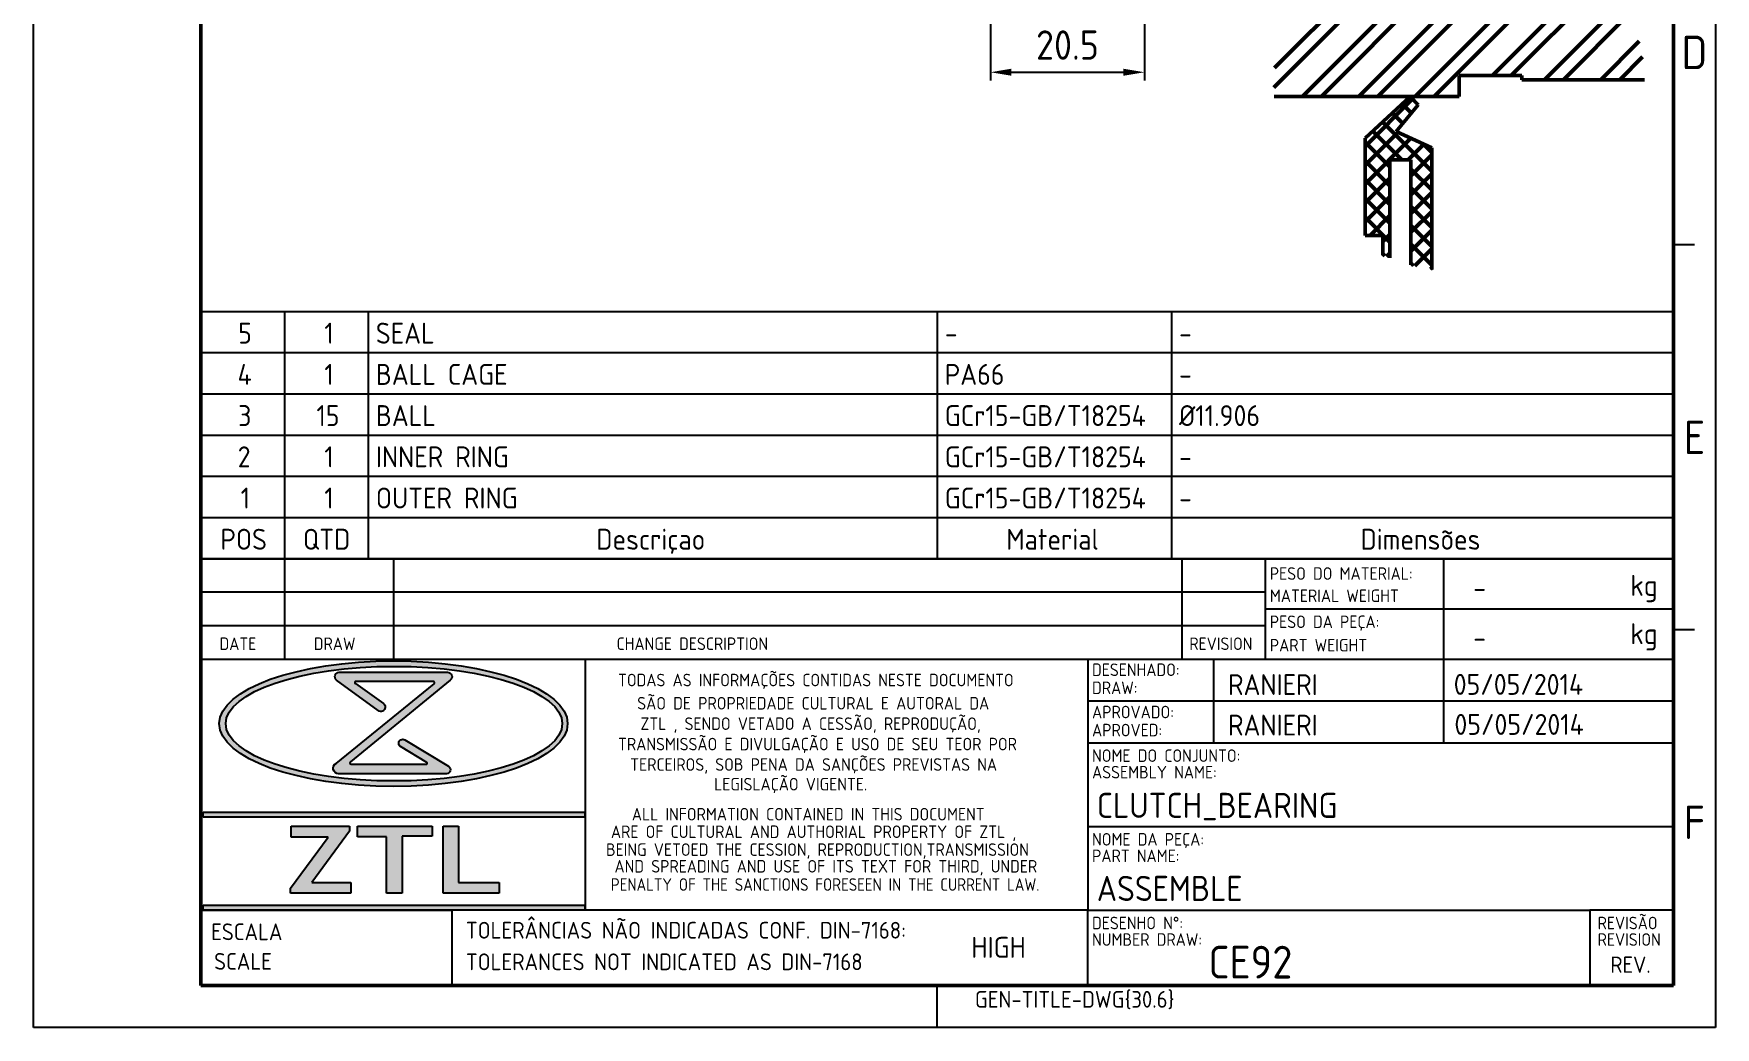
# Model space of a CAD drawing. Extents: x 0 to 201, y 0 to 281.
# Drawn here: x 0 to 201, y 0 to 118.7 of the extents above; entities that cross this region are included whole.
import ezdxf
from ezdxf.enums import TextEntityAlignment as Align

# ---------------------------------------------------------------- set-up
doc = ezdxf.new("R2010")
doc.units = 0
doc.layers.get('0').update_dxf_attribs({"linetype": 'CONTINUOUS'})
doc.layers.get('Defpoints').update_dxf_attribs({"linetype": 'CONTINUOUS'})
for name, color, linetype, lineweight in [('AM_0', 7, 'CONTINUOUS', 50), ('AM_8', 1, 'CONTINUOUS', 25), ('AM_BOR', 7, 'CONTINUOUS', 50)]:
    doc.layers.add(name, color=color, linetype=linetype, lineweight=lineweight)
doc.styles.add('ACISOTS', font='isocp.shx', dxfattribs={"height": 1})
doc.styles.get("Standard").update_dxf_attribs({"font": 'ISOCP.SHX'})
doc.dimstyles.new('AM_ISO', dxfattribs={"dimtxt": 3.5, "dimasz": 2.5, "dimexe": 1, "dimexo": 1, "dimgap": 1.5, "dimtad": 1, "dimdsep": 46, "dimtxsty": 'Standard', "dimcen": 0, "dimclrd": 256, "dimclre": 256, "dimclrt": 2, "dimadec": 0, "dimazin": 2, "dimtp": 0.1, "dimtm": 0.1, "dimtfac": 0.71, "dimtdec": 3, "dimtmove": 0, "dimatfit": 3, "dimfxl": 1, "dimlwd": -1, "dimlwe": -1, "dimarcsym": 0})

# ---------------------------------------------------------------- blocks, each defined once
blk = doc.blocks.new('A4 ZTL')
at = {"layer": 'AM_0'}
for p, q in [((20, 276), (20, 5)), ((196, 5), (196, 276)), ((20, 5), (196, 5))]:
    blk.add_line(p, q, dxfattribs=at)
at = {"layer": 'AM_BOR', "color": 135, "lineweight": 25}
for p, q in [((0, 0), (0, 281)), ((201, 281), (201, 0)), ((198.5, 93.5), (196, 93.5)), ((198.5, 47.5), (196, 47.5)), ((108, 0), (108, 5)), ((201, 0), (0, 0))]:
    blk.add_line(p, q, dxfattribs=at)
at = {"layer": 'AM_BOR', "color": 135, "lineweight": 25, "style": 'ACISOTS'}
for s, p in [('D', (198.5, 116.5)), ('E', (198.5, 70.5)), ('F', (198.5, 24.5))]:
    blk.add_text(s, height=4, dxfattribs=at).set_placement(p, align=Align.MIDDLE)
blk = doc.blocks.new('*D37')
at = {"color": 1, "transparency": 16777216}
for p, q in [((114.36, 136.14), (114.36, 113.13)), ((132.76, 136.14), (132.76, 113.13)), ((116.86, 114.13), (130.26, 114.13))]:
    blk.add_line(p, q, dxfattribs=at)
for points in [[(116.86, 114.55), (116.86, 113.71), (114.36, 114.13)], [(130.26, 114.55), (130.26, 113.71), (132.76, 114.13)]]:
    blk.add_solid(points, dxfattribs=at)
at = {"layer": 'Defpoints', "color": 0, "transparency": 16777216}
for p in [(114.36, 137.14), (132.76, 137.14), (132.76, 114.13)]:
    blk.add_point(p, dxfattribs=at)
at = {"color": 1, "transparency": 16777216, "insert": (123.56, 117.38), "char_height": 3.5, "attachment_point": 5}
blk.add_mtext('20.5', dxfattribs=at)

msp = doc.modelspace()

# ---------------------------------------------------------------- hatches: boundary and pattern name
at = {"layer": 'AM_0'}
h = msp.add_hatch(dxfattribs=at)
h.set_pattern_fill('ANSI32', color=1, scale=0.5)
h.paths.add_polyline_path([(148.219, 112.5, 0.0141053), (148.254, 111.25), (170.387, 111.25), (170.387, 113.75), (177.887, 113.75), (177.887, 113.241), (192.542, 113.241, 0.9834187)])
h = msp.add_hatch(dxfattribs=at)
h.set_pattern_fill('ANSI37', color=1, scale=0.5)
h.paths.add_polyline_path([(162.869, 107.049), (165.476, 110.222), (164.519, 111.25), (159.135, 106.238), (159.135, 94.633), (161.275, 94.633), (161.275, 92.291, 0.0101737), (162.104, 91.937), (162.104, 103.657), (164.604, 103.657), (164.604, 91.099, 0.0288282), (167.104, 90.576), (167.104, 105.08)])
at = {"layer": 'AM_8'}
h = msp.add_hatch(color=135, dxfattribs=at)
edge = h.paths.add_edge_path()
edge.add_ellipse((43.01, 36.289), major_axis=(20.817, 0), ratio=0.3599074, start_angle=191.45916, end_angle=452.8175)
edge.add_ellipse((43.01, 36.289), major_axis=(20.817, 0), ratio=0.3599074, start_angle=92.8175, end_angle=191.45916)
edge = h.paths.add_edge_path(flags=16)
edge.add_ellipse((43.075, 36.289), major_axis=(20.11, 0), ratio=0.3406642, start_angle=93.06698, end_angle=371.45916)
edge.add_ellipse((43.075, 36.289), major_axis=(20.11, 0), ratio=0.3406642, start_angle=11.45916, end_angle=93.06698)
h = msp.add_hatch(color=135, dxfattribs=at)
edge = h.paths.add_edge_path()
edge.add_line((47.862, 41.036), (36.144, 31.546))
edge.add_arc((36.457, 30.962), 0.662, 118.14094, 270)
edge.add_line((36.457, 30.3), (49.343, 30.3))
edge.add_arc((49.326, 30.788), 0.488, 271.96853, 418.91083)
edge.add_line((49.578, 31.206), (44.36, 34.353))
edge.add_arc((44.113, 33.947), 0.475, 58.66819, 238.80525)
edge.add_line((43.867, 33.541), (46.984, 31.653))
edge.add_arc((46.915, 31.556), 0.12, -90, 54.65447, ccw=False)
edge.add_line((46.915, 31.436), (37.934, 31.436))
edge.add_arc((37.961, 31.6), 0.167, 129.23635, 260.82262, ccw=False)
edge.add_line((37.855, 31.729), (49.786, 41.472))
edge.add_arc((49.474, 41.9), 0.529, 306.0702, 450)
edge.add_line((49.474, 42.429), (36.537, 42.429))
edge.add_arc((36.517, 41.917), 0.513, 87.72721, 233.74708)
edge.add_line((36.214, 41.503), (41.183, 37.859))
edge.add_arc((41.504, 38.277), 0.527, 232.47139, 414.7334)
edge.add_line((41.808, 38.707), (38.46, 41.074))
edge.add_arc((38.526, 41.202), 0.144, 90, 242.52347, ccw=False)
edge.add_line((38.526, 41.346), (47.779, 41.346))
edge.add_arc((47.751, 41.172), 0.176, -50.99642, 80.76554, ccw=False)
for points in [[(20.282, 25.097), (65.875, 25.097), (65.875, 25.702), (20.282, 25.702)], [(30.711, 16.652), (30.711, 16.052), (37.905, 16.052), (37.905, 17.317), (33.242, 17.317), (37.771, 23.442), (37.771, 24.041), (30.778, 24.041), (30.778, 22.71), (35.207, 22.71)], [(38.704, 22.776), (42.168, 22.776), (42.168, 16.052), (44.066, 16.052), (44.066, 22.843), (47.629, 22.843), (47.629, 24.041), (38.704, 24.041)], [(55.622, 16.019), (55.622, 17.317), (50.793, 17.317), (50.793, 24.041), (48.928, 24.041), (48.928, 16.019)], [(65.875, 14.605), (20.282, 14.605), (20.282, 14), (65.875, 14)]]:
    msp.add_hatch(color=135, dxfattribs=at).paths.add_polyline_path(points)

# ---------------------------------------------------------------- linework, layer by layer
at = {"layer": 'AM_0'}
for p, q in [((170.387, 111.25), (170.387, 113.75)), ((170.387, 113.75), (177.887, 113.75)), ((177.887, 113.75), (177.887, 113.241)), ((177.887, 113.241), (192.542, 113.241)), ((148.254, 111.25), (170.387, 111.25)), ((164.519, 111.25), (159.135, 106.238)), ((165.476, 110.222), (164.519, 111.25)), ((162.869, 107.049), (165.476, 110.222)), ((167.104, 105.08), (162.869, 107.049)), ((159.135, 94.633), (159.135, 106.238)), ((167.104, 90.576), (167.104, 105.08)), ((162.104, 91.937), (162.104, 103.657)), ((162.104, 103.657), (164.604, 103.657)), ((164.604, 103.657), (164.604, 91.099)), ((161.275, 94.633), (159.135, 94.633)), ((161.275, 92.291), (161.275, 94.633))]:
    msp.add_line(p, q, dxfattribs=at)
at = {"layer": 'AM_8', "color": 135}
for p, q in [((20, 56), (196, 56)), ((20, 56), (20, 5)), ((30, 56), (30, 44)), ((43, 56), (43, 44)), ((137.248, 56), (137.248, 44)), ((147.248, 44), (147.248, 56)), ((168.5, 56), (168.5, 50)), ((196, 5), (196, 56)), ((147.248, 52), (20, 52)), ((147.248, 50), (196, 50)), ((168.5, 50), (168.5, 44)), ((20, 48), (147.248, 48)), ((20, 44), (126, 44)), ((36.537, 42.429), (49.474, 42.429)), ((65.933, 44), (65.933, 14)), ((126, 44), (126, 25)), ((126, 44), (196, 44)), ((141, 44), (141, 34)), ((168.5, 44), (168.5, 34)), ((126, 39), (196, 39)), ((126, 34), (196, 34)), ((20.282, 25.097), (20.282, 25.702)), ((20.282, 25.702), (65.875, 25.702)), ((65.875, 25.097), (20.282, 25.097)), ((65.875, 25.702), (65.875, 25.097)), ((126, 25), (126, 14)), ((30.711, 16.652), (35.207, 22.71)), ((30.778, 22.71), (30.778, 24.041)), ((30.778, 24.041), (37.771, 24.041)), ((35.207, 22.71), (30.778, 22.71)), ((37.771, 23.442), (33.242, 17.317)), ((37.771, 24.041), (37.771, 23.442)), ((38.704, 22.776), (38.704, 24.041)), ((38.704, 24.041), (47.629, 24.041)), ((42.168, 22.776), (38.704, 22.776)), ((42.168, 16.052), (42.168, 22.776)), ((44.066, 22.843), (44.066, 16.052)), ((47.629, 22.843), (44.066, 22.843)), ((47.629, 24.041), (47.629, 22.843)), ((48.928, 16.019), (48.928, 24.041)), ((48.928, 24.041), (50.793, 24.041)), ((50.793, 24.041), (50.793, 17.317)), ((126, 24), (196, 24)), ((30.711, 16.052), (30.711, 16.652)), ((33.242, 17.317), (37.905, 17.317)), ((37.905, 17.317), (37.905, 16.052)), ((50.793, 17.317), (55.622, 17.317)), ((55.622, 17.317), (55.622, 16.019)), ((20.282, 14.605), (65.875, 14.605)), ((20.282, 14), (20.282, 14.605)), ((37.905, 16.052), (30.711, 16.052)), ((44.066, 16.052), (42.168, 16.052)), ((55.622, 16.019), (48.928, 16.019)), ((65.875, 14.605), (65.875, 14)), ((20, 14), (50, 14)), ((126, 14), (20, 14)), ((65.875, 14), (20.282, 14)), ((50, 14), (50, 5)), ((126, 5), (126, 14)), ((126, 14), (186, 14)), ((196, 14), (186, 14)), ((186, 14), (186, 5)), ((20, 5), (196, 5))]:
    msp.add_line(p, q, dxfattribs=at)
at = {"layer": 'AM_8', "color": 7, "true_color": 0x000000}
msp.add_lwpolyline([(20, 85.55), (196, 85.55), (196, 56), (20, 56), (20, 85.55)], dxfattribs=at)
at = {"layer": 'AM_8', "color": 7, "true_color": 0x000000, "extrusion": (1, 0, 0)}
for points, elevation in [([(85.55, 0), (80.625, 0)], 30), ([(85.55, 0), (80.625, 0)], 40), ([(85.55, 0), (80.625, 0)], 108), ([(85.55, 0), (80.625, 0)], 136), ([(80.625, 0), (75.7, 0)], 30), ([(80.625, 0), (75.7, 0)], 40), ([(80.625, 0), (75.7, 0)], 108), ([(80.625, 0), (75.7, 0)], 136), ([(75.7, 0), (70.775, 0)], 30), ([(75.7, 0), (70.775, 0)], 40), ([(75.7, 0), (70.775, 0)], 108), ([(75.7, 0), (70.775, 0)], 136), ([(70.775, 0), (65.85, 0)], 30), ([(70.775, 0), (65.85, 0)], 40), ([(70.775, 0), (65.85, 0)], 108), ([(70.775, 0), (65.85, 0)], 136), ([(65.85, 0), (60.925, 0)], 30), ([(65.85, 0), (60.925, 0)], 40), ([(65.85, 0), (60.925, 0)], 108), ([(65.85, 0), (60.925, 0)], 136), ([(60.925, 0), (56, 0)], 30), ([(60.925, 0), (56, 0)], 40), ([(60.925, 0), (56, 0)], 108), ([(60.925, 0), (56, 0)], 136)]:
    msp.add_lwpolyline(points, dxfattribs=dict(at, elevation=elevation))
at = {"layer": 'AM_8', "color": 7, "true_color": 0x000000, "extrusion": (0, 1, 0)}
for elevation in [80.625, 75.7, 70.775, 65.85, 60.925]:
    msp.add_lwpolyline([(-20, 0), (-196, 0)], dxfattribs=dict(at, elevation=elevation))
at = {"layer": 'AM_8', "color": 135}
msp.add_lwpolyline([(36.537, 42.429), (49.474, 42.429, -0.7260746), (49.786, 41.472), (37.855, 31.729, 0.646844), (37.934, 31.436), (46.915, 31.436, 0.7309147), (46.984, 31.653), (43.867, 33.541, -1.0011968), (44.36, 34.353), (49.578, 31.206, -0.7463434), (49.343, 30.3), (36.457, 30.3, -0.7802957), (36.144, 31.546), (47.862, 41.036, 0.6479319), (47.779, 41.346), (38.526, 41.346, 0.7849705), (38.46, 41.074), (41.808, 38.707, -1.0199372), (41.183, 37.859), (36.214, 41.503, -0.7400952), (36.537, 42.429, -0.2577936)], format="xyb", dxfattribs=at)
for centre, major_axis, ratio in [((43.01, 36.289), (-20.817, 0), 0.3599074), ((43.075, 36.289), (-20.11, 0), 0.3406642)]:
    msp.add_ellipse(centre, major_axis=major_axis, ratio=ratio, dxfattribs=at)

# ---------------------------------------------------------------- block references
at = {"layer": 'AM_0', "lineweight": 0}
msp.add_blockref('A4 ZTL', (0, 0), dxfattribs=at)

# ---------------------------------------------------------------- texts
at = {"layer": 'AM_8', "color": 135}
for s, height, p in [('PESO DO MATERIAL:', 1.5, (147.751, 53.478)), ('MATERIAL WEIGHT', 1.5, (147.751, 50.821)), ('kg', 2.5, (190.833, 51.56)), ('PESO DA PEÇA:', 1.5, (147.751, 47.713)), ('kg', 2.5, (190.833, 45.793)), ('DATE', 1.5, (22.215, 45.09)), ('DRAW', 1.5, (33.484, 45.09)), ('CHANGE DESCRIPTION', 1.5, (69.677, 45.09)), ('REVISION', 1.5, (138.124, 45.09)), ('PART WEIGHT', 1.5, (147.751, 44.914)), ('TODAS AS INFORMAÇÕES CONTIDAS NESTE DOCUMENTO', 1.5, (69.846, 40.751)), ('DESENHADO:', 1.5, (126.504, 41.981)), ('DRAW:', 1.5, (126.504, 39.823)), ('SÃO DE PROPRIEDADE CULTURAL E AUTORAL DA', 1.5, (72.143, 37.978)), ('APROVADO:', 1.5, (126.504, 36.929)), ('ZTL , SENDO VETADO A CESSÃO, REPRODUÇÃO,', 1.5, (72.526, 35.538)), ('APROVED:', 1.5, (126.504, 34.771)), ('TRANSMISSÃO E DIVULGAÇÃO E USO DE SEU TEOR POR', 1.5, (69.846, 33.098)), ('TERCEIROS, SOB PENA DA SANÇÕES PREVISTAS NA', 1.5, (71.301, 30.657)), ('NOME DO CONJUNTO:', 1.5, (126.504, 31.719)), ('LEGISLAÇÃO VIGENTE.', 1.5, (81.332, 28.308)), ('ASSEMBLY NAME:', 1.5, (126.504, 29.744)), ('ALL INFORMATION CONTAINED IN THIS DOCUMENT', 1.5, (71.5, 24.719)), ('ARE OF CULTURAL AND AUTHORIAL PROPERTY OF ZTL ,', 1.5, (68.997, 22.623)), ('NOME DA PEÇA:', 1.5, (126.504, 21.719)), ('BEING VETOED THE CESSION, REPRODUCTION,TRANSMISSION', 1.5, (68.412, 20.489)), ('PART NAME:', 1.5, (126.504, 19.744)), ('AND SPREADING AND USE OF ITS TEXT FOR THIRD, UNDER', 1.5, (69.424, 18.495)), ('ESCALA', 2, (21.212, 10.418)), ('TOLERÂNCIAS NÃO INDICADAS CONF. DIN-7168:', 2, (51.656, 10.604)), ('DESENHO N%%d:', 1.5, (126.504, 11.719)), ('REVISÃO', 1.5, (186.925, 11.719)), ('NUMBER DRAW:', 1.5, (126.504, 9.744)), ('REVISION', 1.5, (186.925, 9.744)), ('SCALE', 2, (21.574, 6.884)), ('TOLERANCES NOT INDICATED AS DIN-7168', 2, (51.656, 6.829))]:
    msp.add_text(s, height=height, dxfattribs=at).set_placement(p)
at = {"layer": 'AM_8', "color": 135, "width": 0.95}
msp.add_text('PENALTY OF THE SANCTIONS FORESEEN IN THE CURRENT LAW.', height=1.5, dxfattribs=at).set_placement((68.991, 16.317))
at = {"layer": 'AM_8', "color": 7, "true_color": 0x000000, "char_height": 2.5, "attachment_point": 1}
for s, insert, width in [('\\FISOCP.SHX;\\W1.0000000000;\\T1.0000000000;\\o\\l5', (24.448, 84.2), 2.375), ('\\FISOCP.SHX;\\W1.0000000000;\\T1.0000000000;\\o\\l1', (34.75, 84.2), 1.875), ('\\FISOCP.SHX;\\W1.0000000000;\\T1.0000000000;\\o\\lSEAL', (40.9, 84.2), 8.47402), ('\\FISOCP.SHX;\\W1.0000000000;\\T1.0000000000;\\o\\l-', (108.9, 84.2), 2.375), ('\\FISOCP.SHX;\\W1.0000000000;\\T1.0000000000;\\o\\l-', (136.9, 84.2), 2.375), ('\\FISOCP.SHX;\\W1.0000000000;\\T1.0000000000;\\o\\l4', (24.375, 79.275), 2.625), ('\\FISOCP.SHX;\\W1.0000000000;\\T1.0000000000;\\o\\l1', (34.75, 79.275), 1.875), ('BALL CAGE', (40.9, 79.275), 29.1409), ('\\FISOCP.SHX;\\W1.0000000000;\\T1.0000000000;\\o\\lPA66', (108.9, 79.275), 8.375), ('\\FISOCP.SHX;\\W1.0000000000;\\T1.0000000000;\\o\\l-', (136.9, 79.275), 2.375), ('\\FISOCP.SHX;\\W1.0000000000;\\T1.0000000000;\\o\\l3', (24.448, 74.35), 2.375), ('15', (33.8, 74.35), 3.625), ('\\FISOCP.SHX;\\W1.0000000000;\\T1.0000000000;\\o\\lBALL', (40.9, 74.35), 8.375), ('\\FISOCP.SHX;\\W1.0000000000;\\T1.0000000000;\\o\\lGCr15-GB/T18254', (108.9, 74.35), 27.00444), ('Ø11.906', (136.9, 74.35), 11.25), ('\\FISOCP.SHX;\\W1.0000000000;\\T1.0000000000;\\o\\l2', (24.393, 69.425), 2.43848), ('\\FISOCP.SHX;\\W1.0000000000;\\T1.0000000000;\\o\\l1', (34.75, 69.425), 1.875), ('\\FISOCP.SHX;\\W1.0000000000;\\T1.0000000000;\\o\\lINNER RING', (40.9, 69.425), 16.875), ('\\FISOCP.SHX;\\W1.0000000000;\\T1.0000000000;\\o\\lGCr15-GB/T18254', (108.9, 69.425), 27.00444), ('\\FISOCP.SHX;\\W1.0000000000;\\T1.0000000000;\\o\\l-', (136.9, 69.425), 2.375), ('\\FISOCP.SHX;\\W1.0000000000;\\T1.0000000000;\\o\\l1', (24.75, 64.5), 1.875), ('\\FISOCP.SHX;\\W1.0000000000;\\T1.0000000000;\\o\\l1', (34.75, 64.5), 1.875), ('\\FISOCP.SHX;\\W1.0000000000;\\T1.0000000000;\\o\\lOUTER RING', (40.9, 64.5), 18.125), ('\\FISOCP.SHX;\\W1.0000000000;\\T1.0000000000;\\o\\lGCr15-GB/T18254', (108.9, 64.5), 27.00444), ('\\FISOCP.SHX;\\W1.0000000000;\\T1.0000000000;\\o\\l-', (136.9, 64.5), 2.375), ('\\FISOCP.SHX;\\W1.0000000000;\\T1.0000000000;\\o\\lPOS', (22.325, 59.575), 6.625), ('\\FISOCP.SHX;\\W1.0000000000;\\T1.0000000000;\\o\\lQTD', (32.179, 59.575), 6.875), ('\\FISOCP.SHX;\\W1.0000000000;\\T1.0000000000;\\o\\lDescriçao', (67.247, 59.575), 14.88125), ('\\FISOCP.SHX;\\W1.0000000000;\\T1.0000000000;\\o\\lMaterial', (116.25, 59.575), 12.875), ('\\FISOCP.SHX;\\W1.0000000000;\\T1.0000000000;\\o\\lDimensões', (158.589, 59.575), 16.1375)]:
    msp.add_mtext(s, dxfattribs=dict(at, insert=insert, width=width))
at = {"layer": 'AM_8', "color": 135}
for p in [(172.061, 52.527), (172.061, 46.577)]:
    msp.add_attdef('-', text='', height=2.5, dxfattribs=at).set_placement(p, align=Align.MIDDLE_LEFT)
for tag, p, height in [('RANIERI', (142.753, 39.705), 2.5), ('05/05/2014', (169.729, 39.734), 2.5), ('RANIERI', (142.751, 34.867), 2.5), ('05/05/2014', (169.81, 34.95), 2.5), ('CLUTCH_BEARING', (127.069, 25.025), 3), ('ASSEMBLE', (127.069, 15.1), 3), ('CE92', (140.414, 5.837), 3.911)]:
    msp.add_attdef(tag, p, '', height=height, dxfattribs=at)
for tag, height, p in [('HIGH', 2.5, (115.326, 9.559)), ('REV.', 1.956, (190.859, 7.489))]:
    msp.add_attdef(tag, text='', height=height, dxfattribs=at).set_placement(p, align=Align.MIDDLE_CENTER)
at = {"layer": 'AM_8', "color": 135, "style": 'ACISOTS'}
msp.add_attdef('GEN-TITLE-DWG{30.6}', (112.503, 2.346), '', height=2, dxfattribs=at)

# ---------------------------------------------------------------- dimensions: what is measured, and where the dimension line sits
dim = msp.add_linear_dim(base=(132.759, 114.129), p1=(114.359, 137.142), p2=(132.759, 137.142), text='20.5', dimstyle='AM_ISO', override={"dimclrd": 1, "dimclre": 1, "dimclrt": 1, "dimadec": 2, "dimtm": 0.2, "dimtdec": 2})
dim.commit()
dim.dimension.update_dxf_attribs({"geometry": '*D37', "text_midpoint": (123.559, 117.38)})

doc.saveas('drawing.dxf')
